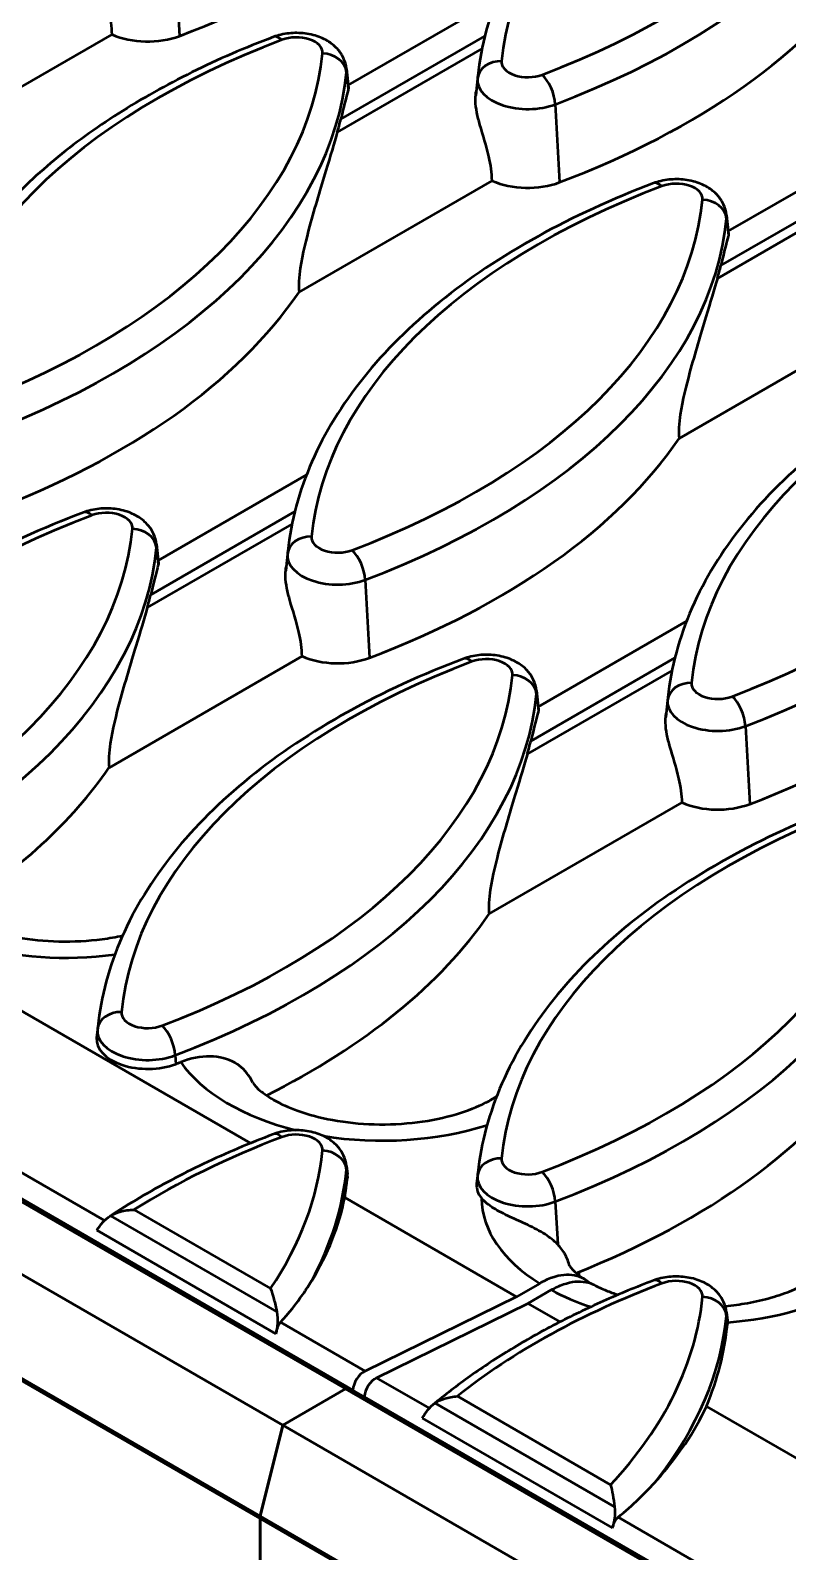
# Model space of a CAD drawing. Header units: millimetres. Extents: x 0 to 2774, y -40 to 1485.
# Drawn here: x 266.26 to 289.74, y 308.2 to 355.37 of the extents above; entities that cross this region are included whole.
import ezdxf

# ---------------------------------------------------------------- set-up
doc = ezdxf.new("R2010")
doc.units = ezdxf.units.MM
doc.header["$LTSCALE"] = 2.5
doc.layers.add('Sichtbar (ISO)', color=7, linetype='Continuous', lineweight=50)
doc.layers.add('Sichtbar schmal (ISO)', color=7, linetype='Continuous', lineweight=50)

msp = doc.modelspace()

# ---------------------------------------------------------------- linework, layer by layer
at = {"layer": 'Sichtbar (ISO)'}
for p, q in [((276.157, 313.26), (99.38, 415.322)), ((97.31, 414.187), (274.087, 312.124)), ((276.116, 353.677), (280.715, 356.332)), ((262.805, 351.788), (268.791, 355.244)), ((276.062, 354.181), (276.125, 353.594)), ((280.134, 353.965), (280.082, 353.478)), ((287.901, 349.141), (292.5, 351.796)), ((274.59, 347.252), (280.576, 350.708)), ((287.847, 349.644), (287.91, 349.058)), ((286.375, 342.716), (292.361, 346.172)), ((270.224, 338.934), (274.822, 341.59)), ((270.169, 339.438), (270.232, 338.852)), ((274.241, 339.222), (274.189, 338.736)), ((282.009, 334.398), (286.608, 337.053)), ((268.698, 332.51), (274.684, 335.966)), ((281.955, 334.902), (282.017, 334.316)), ((286.026, 334.686), (285.974, 334.2)), ((280.483, 327.974), (286.469, 331.43)), ((260.158, 328.331), (273.087, 320.867)), ((268.349, 324.48), (268.321, 324.223)), ((280.561, 322.222), (280.715, 322.311)), ((276.062, 320.16), (276.09, 319.903)), ((280.134, 319.944), (280.106, 319.687)), ((276.007, 319.181), (281.335, 316.105)), ((282.053, 316.52), (281.335, 316.105)), ((281.335, 316.105), (276.638, 313.8)), ((281.688, 315.901), (282.407, 316.316)), ((276.992, 313.596), (281.688, 315.901)), ((281.688, 315.901), (282.681, 315.327)), ((287.847, 315.624), (287.875, 315.366)), ((274.087, 312.124), (276.032, 313.247)), ((276.032, 313.247), (274.087, 312.124)), ((452.933, 211.197), (276.157, 313.26)), ((276.26, 313.21), (276.259, 313.2)), ((276.612, 312.996), (276.613, 313.006)), ((287.224, 312.705), (292.498, 309.66)), ((273.389, 309.303), (274.087, 312.124)), ((274.087, 312.124), (273.389, 309.303)), ((274.087, 312.124), (450.864, 210.062)), ((273.38, 302.327), (273.38, 309.234)), ((273.38, 309.234), (273.38, 302.327))]:
    msp.add_line(p, q, dxfattribs=at)
for centre, major_axis, ratio, start_param, end_param in [((257.134, 367.323), (25.106, 0), 0.57735, 5.2921, 5.906759), ((268.919, 362.787), (25.106, 0), 0.57735, 5.2921, 5.906759), ((269.898, 356.068), (-1.806, 0), 0.57735, 0.911322, 2.150508), ((251.242, 354.622), (24.887, 0), 0.57735, 6.114898, 6.142932), ((281.683, 351.532), (-1.806, 0), 0.57735, 0.911322, 2.150508), ((263.027, 350.086), (24.887, 0), 0.57735, 6.114898, 6.142932), ((251.242, 352.581), (25.106, 0), 0.57735, 5.2921, 5.906759), ((263.027, 348.044), (25.106, 0), 0.57735, 5.2921, 5.906759), ((274.812, 343.508), (25.106, 0), 0.57735, 5.2921, 5.906759), ((245.349, 339.879), (24.887, 0), 0.57735, 6.114898, 6.142932), ((275.79, 336.79), (-1.806, 0), 0.57735, 0.911322, 2.150508), ((257.134, 335.343), (24.887, 0), 0.57735, 6.114898, 6.142932), ((245.349, 337.838), (25.106, 0), 0.57735, 5.537113, 5.906759), ((287.575, 332.254), (-1.806, 0), 0.57735, 0.911322, 2.150508), ((257.134, 333.302), (25.106, 0), 0.57735, 5.426536, 5.906759), ((269.898, 324.089), (-1.587, 0), 0.57735, 6.227073, 8.433693), ((293.161, 323.334), (-24.887, 0), 0.57735, 6.221282, 6.227073), ((257.134, 335.343), (-24.887, 0), 0.57735, 2.150508, 2.157945), ((268.919, 328.766), (25.106, 0), 0.57735, 5.316867, 5.906759), ((251.242, 320.601), (24.887, 0), 0.57735, 6.184172, 6.227073), ((274.505, 319.847), (1.587, 0), 0.57735, 6.227073, 6.345089), ((281.683, 319.553), (-1.587, 0), 0.57735, 6.227073, 6.73289), ((304.946, 318.798), (-24.887, 0), 0.57735, 6.221282, 6.227073), ((251.357, 321.624), (-24.772, 1.5), 0.532612, 2.866753, 3.069717), ((263.027, 316.065), (24.887, 0), 0.57735, 6.047136, 6.227073), ((286.29, 315.311), (1.587, 0), 0.57735, 6.227073, 6.282575), ((276.612, 313.378), (-0.25, -0.433), 0.57735, 3.852063, 5.410521), ((276.032, 313.043), (0.125, 0.217), 0.57735, 0, 0.785398), ((276.032, 313.043), (0.125, 0.217), 0.57735, 0, 0.785398), ((276.965, 313.174), (0.25, 0.433), 0.57735, 0.710471, 2.268928), ((263.142, 316.918), (-24.79, 1.501), 0.532612, 2.743819, 2.93216), ((273.557, 309.336), (0.125, 0.217), 0.57735, 2.034444, 2.356194), ((273.557, 309.336), (-0.125, -0.217), 0.57735, 5.176037, 5.497787)]:
    msp.add_ellipse(centre, major_axis=major_axis, ratio=ratio, start_param=start_param, end_param=end_param, dxfattribs=at)
for points, knots in [([(291.472, 365.372), (290.191, 364.888), (288.985, 364.333), (286.762, 363.1), (285.746, 362.421), (283.937, 360.956), (283.144, 360.17), (281.815, 358.512), (281.278, 357.64), (280.487, 355.836), (280.235, 354.905), (280.134, 353.965)], [2.9359057, 2.9359057, 2.9359057, 2.9359057, 3.121742, 3.121742, 3.3075784, 3.3075784, 3.4934147, 3.4934147, 3.6792511, 3.6792511, 3.8650875, 3.8650875, 3.8650875, 3.8650875]), ([(268.791, 355.244), (268.788, 355.479), (268.752, 355.735), (268.617, 356.324), (268.503, 356.663), (268.38, 357.1), (268.346, 357.23), (268.296, 357.484), (268.281, 357.607), (268.276, 357.775), (268.278, 357.834), (268.284, 357.892)], [0.0433649, 0.0433649, 0.0433649, 0.0433649, 0.199966, 0.199966, 0.399932, 0.399932, 0.4756007, 0.4756007, 0.5512693, 0.5512693, 0.5929939, 0.5929939, 0.5929939, 0.5929939]), ([(273.795, 355.166), (272.915, 354.833), (272.071, 354.468), (270.466, 353.675), (269.705, 353.249), (268.279, 352.34), (267.614, 351.857), (266.39, 350.843), (265.832, 350.311), (264.832, 349.203), (264.39, 348.628), (264.011, 348.035)], [2.9359057, 2.9359057, 2.9359057, 2.9359057, 3.0635036, 3.0635036, 3.1911015, 3.1911015, 3.3186993, 3.3186993, 3.4462972, 3.4462972, 3.5738951, 3.5738951, 3.5738951, 3.5738951]), ([(276.062, 354.181), (276.05, 354.297), (276.017, 354.408), (275.919, 354.619), (275.852, 354.715), (275.684, 354.899), (275.579, 354.979), (275.331, 355.127), (275.183, 355.184), (274.866, 355.268), (274.696, 355.289), (274.357, 355.292), (274.187, 355.274), (273.945, 355.217), (273.869, 355.194), (273.795, 355.166)], [0.847302, 0.847302, 0.847302, 0.847302, 1.046181, 1.046181, 1.270532, 1.270532, 1.556044, 1.556044, 1.929065, 1.929065, 2.339587, 2.339587, 2.746954, 2.746954, 2.935906, 2.935906, 2.935906, 2.935906]), ([(276.119, 353.545), (276.116, 353.535), (276.113, 353.525), (276.061, 353.343), (275.998, 353.078), (275.914, 352.732), (275.9, 352.674), (275.885, 352.613)], [0.7095826, 0.7095826, 0.7095826, 0.7095826, 0.7301099, 0.7301099, 1.0546565, 1.0546565, 1.1167, 1.1167, 1.1167, 1.1167]), ([(280.576, 350.708), (280.573, 350.943), (280.537, 351.199), (280.402, 351.788), (280.288, 352.127), (280.165, 352.564), (280.131, 352.694), (280.081, 352.948), (280.066, 353.071), (280.061, 353.239), (280.063, 353.298), (280.069, 353.356)], [0.0433649, 0.0433649, 0.0433649, 0.0433649, 0.199966, 0.199966, 0.399932, 0.399932, 0.4756007, 0.4756007, 0.5512693, 0.5512693, 0.5929939, 0.5929939, 0.5929939, 0.5929939]), ([(280.069, 353.356), (280.072, 353.386), (280.075, 353.415), (280.079, 353.456), (280.08, 353.467), (280.082, 353.478)], [0.70958265, 0.70958265, 0.70958265, 0.70958265, 0.73010989, 0.73010989, 0.73801389, 0.73801389, 0.73801389, 0.73801389]), ([(275.778, 352.215), (275.679, 351.879), (275.558, 351.472), (275.262, 350.489), (275.081, 349.899), (274.814, 348.914), (274.692, 348.432), (274.61, 347.873), (274.594, 347.733), (274.58, 347.474), (274.582, 347.354), (274.59, 347.252)], [3.485316, 3.485316, 3.485316, 3.485316, 3.831228, 3.831228, 4.242869, 4.242869, 4.503948, 4.503948, 4.581698, 4.581698, 4.653464, 4.653464, 4.653464, 4.653464]), ([(285.58, 350.629), (284.299, 350.145), (283.093, 349.591), (280.87, 348.357), (279.853, 347.678), (278.044, 346.214), (277.252, 345.428), (275.922, 343.77), (275.385, 342.897), (274.595, 341.094), (274.342, 340.162), (274.241, 339.222)], [2.9359057, 2.9359057, 2.9359057, 2.9359057, 3.121742, 3.121742, 3.3075784, 3.3075784, 3.4934147, 3.4934147, 3.6792511, 3.6792511, 3.8650875, 3.8650875, 3.8650875, 3.8650875]), ([(287.847, 349.644), (287.835, 349.76), (287.802, 349.872), (287.705, 350.083), (287.637, 350.179), (287.469, 350.363), (287.364, 350.443), (287.116, 350.591), (286.968, 350.648), (286.652, 350.731), (286.481, 350.753), (286.142, 350.756), (285.972, 350.738), (285.73, 350.681), (285.654, 350.658), (285.58, 350.629)], [0.847302, 0.847302, 0.847302, 0.847302, 1.046181, 1.046181, 1.270532, 1.270532, 1.556044, 1.556044, 1.929065, 1.929065, 2.339587, 2.339587, 2.746954, 2.746954, 2.935906, 2.935906, 2.935906, 2.935906]), ([(287.904, 349.009), (287.901, 348.999), (287.898, 348.989), (287.846, 348.807), (287.783, 348.542), (287.699, 348.196), (287.685, 348.138), (287.67, 348.077)], [0.7095826, 0.7095826, 0.7095826, 0.7095826, 0.7301099, 0.7301099, 1.0546565, 1.0546565, 1.1167, 1.1167, 1.1167, 1.1167]), ([(287.563, 347.679), (287.464, 347.343), (287.343, 346.936), (287.048, 345.953), (286.866, 345.363), (286.599, 344.378), (286.477, 343.896), (286.395, 343.337), (286.379, 343.197), (286.366, 342.938), (286.367, 342.818), (286.375, 342.716)], [3.485316, 3.485316, 3.485316, 3.485316, 3.831228, 3.831228, 4.242869, 4.242869, 4.503948, 4.503948, 4.581698, 4.581698, 4.653464, 4.653464, 4.653464, 4.653464]), ([(297.365, 346.093), (296.084, 345.609), (294.878, 345.055), (292.655, 343.821), (291.638, 343.142), (289.829, 341.678), (289.037, 340.892), (287.707, 339.234), (287.17, 338.361), (286.38, 336.558), (286.127, 335.626), (286.026, 334.686)], [2.9359057, 2.9359057, 2.9359057, 2.9359057, 3.121742, 3.121742, 3.3075784, 3.3075784, 3.4934147, 3.4934147, 3.6792511, 3.6792511, 3.8650875, 3.8650875, 3.8650875, 3.8650875]), ([(270.169, 339.438), (270.157, 339.554), (270.124, 339.666), (270.027, 339.877), (269.959, 339.973), (269.791, 340.157), (269.687, 340.237), (269.438, 340.384), (269.291, 340.442), (268.974, 340.525), (268.804, 340.547), (268.464, 340.55), (268.295, 340.532), (268.053, 340.474), (267.977, 340.452), (267.902, 340.423)], [0.847302, 0.847302, 0.847302, 0.847302, 1.046181, 1.046181, 1.270532, 1.270532, 1.556044, 1.556044, 1.929065, 1.929065, 2.339587, 2.339587, 2.746954, 2.746954, 2.935906, 2.935906, 2.935906, 2.935906]), ([(267.902, 340.423), (266.621, 339.939), (265.415, 339.385), (263.192, 338.151), (262.175, 337.472), (260.366, 336.007), (259.574, 335.222), (258.244, 333.564), (257.707, 332.691), (256.917, 330.888), (256.664, 329.956), (256.564, 329.016)], [2.9359057, 2.9359057, 2.9359057, 2.9359057, 3.121742, 3.121742, 3.3075784, 3.3075784, 3.4934147, 3.4934147, 3.6792511, 3.6792511, 3.8650875, 3.8650875, 3.8650875, 3.8650875]), ([(270.226, 338.803), (270.223, 338.793), (270.22, 338.783), (270.169, 338.601), (270.106, 338.336), (270.021, 337.989), (270.007, 337.931), (269.992, 337.871)], [0.7095826, 0.7095826, 0.7095826, 0.7095826, 0.7301099, 0.7301099, 1.0546565, 1.0546565, 1.1167, 1.1167, 1.1167, 1.1167]), ([(274.176, 338.614), (274.179, 338.644), (274.182, 338.673), (274.187, 338.714), (274.188, 338.725), (274.189, 338.736)], [0.70958265, 0.70958265, 0.70958265, 0.70958265, 0.73010989, 0.73010989, 0.73801389, 0.73801389, 0.73801389, 0.73801389]), ([(274.684, 335.966), (274.681, 336.201), (274.645, 336.456), (274.509, 337.046), (274.396, 337.384), (274.272, 337.822), (274.239, 337.952), (274.189, 338.205), (274.173, 338.328), (274.169, 338.497), (274.171, 338.556), (274.176, 338.614)], [0.0433649, 0.0433649, 0.0433649, 0.0433649, 0.199966, 0.199966, 0.399932, 0.399932, 0.4756007, 0.4756007, 0.5512693, 0.5512693, 0.5929939, 0.5929939, 0.5929939, 0.5929939]), ([(269.885, 337.473), (269.786, 337.137), (269.665, 336.73), (269.37, 335.747), (269.189, 335.157), (268.921, 334.172), (268.8, 333.69), (268.718, 333.131), (268.702, 332.99), (268.688, 332.731), (268.689, 332.612), (268.698, 332.51)], [3.485316, 3.485316, 3.485316, 3.485316, 3.831228, 3.831228, 4.242869, 4.242869, 4.503948, 4.503948, 4.581698, 4.581698, 4.653464, 4.653464, 4.653464, 4.653464]), ([(279.687, 335.887), (278.406, 335.403), (277.2, 334.849), (274.977, 333.615), (273.96, 332.936), (272.151, 331.471), (271.359, 330.685), (270.03, 329.028), (269.493, 328.155), (268.702, 326.351), (268.45, 325.42), (268.349, 324.48)], [2.9359057, 2.9359057, 2.9359057, 2.9359057, 3.121742, 3.121742, 3.3075784, 3.3075784, 3.4934147, 3.4934147, 3.6792511, 3.6792511, 3.8650875, 3.8650875, 3.8650875, 3.8650875]), ([(281.955, 334.902), (281.942, 335.018), (281.909, 335.13), (281.812, 335.34), (281.744, 335.437), (281.576, 335.621), (281.472, 335.7), (281.223, 335.848), (281.076, 335.906), (280.759, 335.989), (280.589, 336.011), (280.249, 336.014), (280.08, 335.996), (279.838, 335.938), (279.762, 335.915), (279.687, 335.887)], [0.847302, 0.847302, 0.847302, 0.847302, 1.046181, 1.046181, 1.270532, 1.270532, 1.556044, 1.556044, 1.929065, 1.929065, 2.339587, 2.339587, 2.746954, 2.746954, 2.935906, 2.935906, 2.935906, 2.935906]), ([(282.011, 334.267), (282.008, 334.257), (282.005, 334.246), (281.954, 334.065), (281.891, 333.8), (281.806, 333.453), (281.792, 333.395), (281.777, 333.335)], [0.7095826, 0.7095826, 0.7095826, 0.7095826, 0.7301099, 0.7301099, 1.0546565, 1.0546565, 1.1167, 1.1167, 1.1167, 1.1167]), ([(286.469, 331.43), (286.466, 331.665), (286.43, 331.92), (286.295, 332.51), (286.181, 332.848), (286.057, 333.286), (286.024, 333.416), (285.974, 333.669), (285.959, 333.792), (285.954, 333.961), (285.956, 334.02), (285.961, 334.078)], [0.0433649, 0.0433649, 0.0433649, 0.0433649, 0.199966, 0.199966, 0.399932, 0.399932, 0.4756007, 0.4756007, 0.5512693, 0.5512693, 0.5929939, 0.5929939, 0.5929939, 0.5929939]), ([(285.961, 334.078), (285.964, 334.108), (285.967, 334.137), (285.972, 334.178), (285.973, 334.189), (285.974, 334.2)], [0.70958265, 0.70958265, 0.70958265, 0.70958265, 0.73010989, 0.73010989, 0.73801389, 0.73801389, 0.73801389, 0.73801389]), ([(281.67, 332.937), (281.571, 332.6), (281.45, 332.193), (281.155, 331.211), (280.974, 330.621), (280.706, 329.636), (280.585, 329.154), (280.503, 328.595), (280.487, 328.454), (280.473, 328.195), (280.474, 328.076), (280.483, 327.974)], [3.485316, 3.485316, 3.485316, 3.485316, 3.831228, 3.831228, 4.242869, 4.242869, 4.503948, 4.503948, 4.581698, 4.581698, 4.653464, 4.653464, 4.653464, 4.653464]), ([(291.472, 331.351), (290.191, 330.867), (288.985, 330.312), (286.762, 329.079), (285.746, 328.4), (283.937, 326.935), (283.144, 326.149), (281.815, 324.491), (281.278, 323.619), (280.487, 321.815), (280.235, 320.884), (280.134, 319.944)], [2.9359057, 2.9359057, 2.9359057, 2.9359057, 3.121742, 3.121742, 3.3075784, 3.3075784, 3.4934147, 3.4934147, 3.6792511, 3.6792511, 3.8650875, 3.8650875, 3.8650875, 3.8650875]), ([(263.335, 328.412), (263.339, 328.405), (263.388, 328.32), (263.633, 328.103), (263.79, 327.988), (264.207, 327.753), (264.47, 327.633), (265.094, 327.416), (265.46, 327.32), (266.262, 327.177), (266.701, 327.134), (267.595, 327.113), (268.05, 327.137), (268.702, 327.223), (268.915, 327.26), (269.12, 327.303)], [4.214153, 4.214153, 4.214153, 4.214153, 4.503754, 4.503754, 4.725134, 4.725134, 4.954532, 4.954532, 5.199681, 5.199681, 5.457578, 5.457578, 5.721019, 5.721019, 5.853429, 5.853429, 5.853429, 5.853429]), ([(273.156, 322.742), (273.131, 322.797), (273.103, 322.85), (272.954, 323.094), (272.797, 323.247), (272.384, 323.488), (272.118, 323.555), (271.54, 323.561), (271.233, 323.501), (270.922, 323.381)], [-0.6901505, -0.6901505, -0.6901505, -0.6901505, -0.6414349, -0.6414349, -0.4519186, -0.4519186, -0.2242525, -0.2242525, 0, 0, 0, 0]), ([(273.156, 322.742), (273.156, 322.742), (273.199, 322.661), (273.44, 322.443), (273.594, 322.329), (274.004, 322.094), (274.264, 321.974), (274.881, 321.755), (275.244, 321.658), (276.041, 321.513), (276.478, 321.467), (277.371, 321.442), (277.827, 321.464), (278.693, 321.573), (279.104, 321.659), (279.822, 321.872), (280.132, 321.998), (280.447, 322.159), (280.506, 322.19), (280.561, 322.222)], [4.199063, 4.199063, 4.199063, 4.199063, 4.496327, 4.496327, 4.717841, 4.717841, 4.946765, 4.946765, 5.19141, 5.19141, 5.44899, 5.44899, 5.712383, 5.712383, 5.972998, 5.972998, 6.222333, 6.222333, 6.283185, 6.283185, 6.283185, 6.283185]), ([(276.062, 320.16), (276.05, 320.276), (276.017, 320.387), (275.919, 320.598), (275.852, 320.694), (275.684, 320.878), (275.579, 320.958), (275.331, 321.106), (275.183, 321.164), (274.866, 321.247), (274.696, 321.268), (274.357, 321.272), (274.187, 321.254), (273.945, 321.196), (273.869, 321.173), (273.795, 321.145)], [0.847302, 0.847302, 0.847302, 0.847302, 1.046181, 1.046181, 1.270532, 1.270532, 1.556044, 1.556044, 1.929065, 1.929065, 2.339587, 2.339587, 2.746954, 2.746954, 2.935906, 2.935906, 2.935906, 2.935906]), ([(273.795, 321.145), (273.42, 321.003), (273.053, 320.856), (272.331, 320.55), (271.977, 320.391), (271.283, 320.061), (270.944, 319.891), (270.281, 319.54), (269.958, 319.359), (269.328, 318.987), (269.021, 318.795), (268.723, 318.599)], [2.9359057, 2.9359057, 2.9359057, 2.9359057, 2.9901875, 2.9901875, 3.0444692, 3.0444692, 3.098751, 3.098751, 3.1530328, 3.1530328, 3.2073146, 3.2073146, 3.2073146, 3.2073146]), ([(282.612, 317.726), (282.502, 317.84), (282.371, 317.944), (282.058, 318.145), (281.878, 318.239), (281.5, 318.418), (281.314, 318.499), (280.946, 318.671), (280.773, 318.758), (280.469, 318.947), (280.343, 319.047), (280.253, 319.154)], [-0.6332919, -0.6332919, -0.6332919, -0.6332919, -0.5050891, -0.5050891, -0.3704754, -0.3704754, -0.2477126, -0.2477126, -0.1244713, -0.1244713, 0, 0, 0, 0]), ([(268.318, 318.167), (268.374, 318.256), (268.441, 318.344), (268.575, 318.487), (268.663, 318.563), (268.748, 318.615)], [0.0279766, 0.0279766, 0.0279766, 0.0279766, 0.0866607, 0.0866607, 0.1473971, 0.1473971, 0.1473971, 0.1473971]), ([(268.748, 318.615), (268.836, 318.669), (268.935, 318.711), (269.177, 318.783), (269.327, 318.804), (269.476, 318.806), (269.477, 318.806), (269.478, 318.806)], [-0.1542467, -0.1542467, -0.1542467, -0.1542467, -0.088746, -0.088746, 0, 0, 0.0007008, 0.0007008, 0.0007008, 0.0007008]), ([(282.982, 317.064), (282.949, 317.183), (282.905, 317.294), (282.784, 317.52), (282.704, 317.63), (282.612, 317.726)], [-0.4833073, -0.4833073, -0.4833073, -0.4833073, -0.3904475, -0.3904475, -0.2810447, -0.2810447, -0.2810447, -0.2810447]), ([(282.977, 317.072), (282.977, 317.072), (282.982, 317.062), (283.011, 317.02), (283.036, 316.988), (283.113, 316.907), (283.164, 316.858), (283.295, 316.752), (283.374, 316.693), (283.467, 316.634)], [4.1990628, 4.1990628, 4.1990628, 4.1990628, 4.3090665, 4.3090665, 4.4259211, 4.4259211, 4.5427757, 4.5427757, 4.6596303, 4.6596303, 4.6596303, 4.6596303]), ([(274.018, 315.313), (274.274, 315.597), (274.505, 315.889), (274.806, 316.32), (274.897, 316.46), (274.982, 316.6)], [9.3362486, 9.3362486, 9.3362486, 9.3362486, 9.672041, 9.672041, 9.8340387, 9.8340387, 9.8340387, 9.8340387]), ([(285.58, 316.609), (285.047, 316.407), (284.527, 316.194), (283.516, 315.744), (283.025, 315.507), (282.075, 315.012), (281.616, 314.753), (280.731, 314.215), (280.306, 313.936), (279.493, 313.357), (279.104, 313.058), (278.736, 312.75)], [2.9359057, 2.9359057, 2.9359057, 2.9359057, 3.0131856, 3.0131856, 3.0904656, 3.0904656, 3.1677456, 3.1677456, 3.2450255, 3.2450255, 3.3223055, 3.3223055, 3.3223055, 3.3223055]), ([(283.596, 316.534), (283.543, 316.583), (283.487, 316.624), (283.345, 316.705), (283.244, 316.744), (283.026, 316.787), (282.909, 316.79), (282.687, 316.768), (282.561, 316.74), (282.305, 316.651), (282.173, 316.589), (282.053, 316.52)], [1.9690369, 1.9690369, 1.9690369, 1.9690369, 2.0369675, 2.0369675, 2.1388922, 2.1388922, 2.2408168, 2.2408168, 2.3427411, 2.3427411, 2.4446653, 2.4446653, 2.4446653, 2.4446653]), ([(282.407, 316.316), (282.527, 316.385), (282.658, 316.447), (282.915, 316.536), (283.041, 316.564), (283.263, 316.586), (283.379, 316.582), (283.583, 316.543), (283.672, 316.511), (283.749, 316.471)], [0.8147384, 0.8147384, 0.8147384, 0.8147384, 0.9166626, 0.9166626, 1.0185868, 1.0185868, 1.1205115, 1.1205115, 1.2089686, 1.2089686, 1.2089686, 1.2089686]), ([(287.847, 315.624), (287.835, 315.74), (287.802, 315.851), (287.705, 316.062), (287.637, 316.158), (287.469, 316.342), (287.364, 316.422), (287.116, 316.57), (286.968, 316.628), (286.652, 316.711), (286.481, 316.732), (286.142, 316.735), (285.972, 316.718), (285.73, 316.66), (285.654, 316.637), (285.58, 316.609)], [0.847302, 0.847302, 0.847302, 0.847302, 1.046181, 1.046181, 1.270532, 1.270532, 1.556044, 1.556044, 1.929065, 1.929065, 2.339587, 2.339587, 2.746954, 2.746954, 2.935906, 2.935906, 2.935906, 2.935906]), ([(287.807, 315.818), (288.041, 315.84), (288.27, 315.871), (288.751, 315.956), (288.998, 316.014), (289.461, 316.146), (289.677, 316.222), (290.063, 316.382), (290.235, 316.467), (290.382, 316.552)], [5.657149, 5.657149, 5.657149, 5.657149, 5.7961465, 5.7961465, 5.9584928, 5.9584928, 6.120839, 6.120839, 6.2831853, 6.2831853, 6.2831853, 6.2831853]), ([(273.709, 316.363), (273.709, 316.362), (273.71, 316.362), (273.745, 316.264), (273.78, 316.152), (273.845, 315.903), (273.874, 315.771), (273.898, 315.642)], [-0.1736043, -0.1736043, -0.1736043, -0.1736043, -0.1728789, -0.1728789, -0.0870063, -0.0870063, 0, 0, 0, 0]), ([(283.749, 316.471), (283.861, 316.413), (283.984, 316.355), (284.23, 316.254), (284.35, 316.209), (284.476, 316.166)], [4.7640399, 4.7640399, 4.7640399, 4.7640399, 4.875994, 4.875994, 4.9701983, 4.9701983, 4.9701983, 4.9701983]), ([(273.898, 315.642), (273.92, 315.524), (273.927, 315.386), (273.914, 315.17), (273.899, 315.062), (273.875, 314.958)], [0.9631605, 0.9631605, 0.9631605, 0.9631605, 1.0388963, 1.0388963, 1.0989826, 1.0989826, 1.0989826, 1.0989826]), ([(273.875, 314.958), (273.883, 314.995), (273.892, 315.031), (273.919, 315.125), (273.938, 315.181), (273.978, 315.261), (273.997, 315.29), (274.018, 315.313)], [-0.09884057, -0.09884057, -0.09884057, -0.09884057, -0.07544926, -0.07544926, -0.03458802, -0.03458802, -0.00465082, -0.00465082, -0.00465082, -0.00465082]), ([(278.412, 312.339), (278.462, 312.432), (278.524, 312.524), (278.648, 312.674), (278.729, 312.751), (278.809, 312.806)], [0.0280922, 0.0280922, 0.0280922, 0.0280922, 0.0869407, 0.0869407, 0.1455145, 0.1455145, 0.1455145, 0.1455145]), ([(278.809, 312.806), (278.898, 312.867), (279, 312.914), (279.232, 312.989), (279.365, 313.013), (279.498, 313.019), (279.5, 313.019), (279.501, 313.019)], [-0.147471, -0.147471, -0.147471, -0.147471, -0.0797001, -0.0797001, 0, 0, 0.000689, 0.000689, 0.000689, 0.000689]), ([(284.252, 310.276), (284.253, 310.275), (284.253, 310.274), (284.276, 310.184), (284.298, 310.079), (284.34, 309.842), (284.359, 309.718), (284.374, 309.594)], [-0.1621279, -0.1621279, -0.1621279, -0.1621279, -0.1614538, -0.1614538, -0.0815063, -0.0815063, 0, 0, 0, 0]), ([(284.374, 309.594), (284.387, 309.482), (284.385, 309.352), (284.359, 309.145), (284.336, 309.037), (284.305, 308.936)], [0.9431104, 0.9431104, 0.9431104, 0.9431104, 1.0135034, 1.0135034, 1.0728669, 1.0728669, 1.0728669, 1.0728669]), ([(284.305, 308.936), (284.316, 308.972), (284.327, 309.006), (284.36, 309.091), (284.383, 309.14), (284.432, 309.217), (284.457, 309.247), (284.485, 309.27)], [-0.09506928, -0.09506928, -0.09506928, -0.09506928, -0.07259207, -0.07259207, -0.03621143, -0.03621143, -0.0044931, -0.0044931, -0.0044931, -0.0044931])]:
    msp.add_open_spline(points, degree=3, knots=knots, dxfattribs=at)
for points in [[(276.125, 353.594), (276.126, 353.581), (276.125, 353.565), (276.119, 353.545)], [(287.91, 349.058), (287.911, 349.045), (287.91, 349.028), (287.904, 349.009)], [(270.232, 338.852), (270.234, 338.839), (270.232, 338.822), (270.226, 338.803)], [(282.017, 334.316), (282.019, 334.303), (282.017, 334.286), (282.011, 334.267)], [(287.875, 315.366), (287.877, 315.348), (287.878, 315.329), (287.878, 315.31)], [(284.485, 309.27), (284.938, 309.643), (285.343, 310.034), (285.687, 310.42)]]:
    msp.add_open_spline(points, degree=3, dxfattribs=at)
at = {"layer": 'Sichtbar schmal (ISO)'}
for p, q in [((99.255, 415.309), (276.032, 313.247)), ((96.603, 411.296), (273.38, 309.234)), ((273.389, 309.303), (96.612, 411.365)), ((270.752, 357.614), (270.887, 355.196)), ((275.885, 352.613), (280.353, 355.193)), ((280.265, 354.806), (275.778, 352.215)), ((276.063, 354.074), (276.119, 353.545)), ((280.125, 353.882), (280.069, 353.356)), ((282.537, 353.078), (282.672, 350.66)), ((287.67, 348.077), (292.138, 350.657)), ((292.05, 350.27), (287.563, 347.679)), ((287.848, 349.538), (287.904, 349.009)), ((274.372, 340.063), (269.885, 337.473)), ((269.992, 337.871), (274.46, 340.45)), ((270.17, 339.332), (270.226, 338.803)), ((274.233, 339.139), (274.176, 338.614)), ((276.645, 338.335), (276.78, 335.918)), ((281.777, 333.335), (286.245, 335.914)), ((286.157, 335.527), (281.67, 332.937)), ((281.955, 334.796), (282.011, 334.267)), ((286.018, 334.603), (285.961, 334.078)), ((288.43, 333.799), (288.565, 331.381)), ((268.34, 324.397), (268.313, 324.14)), ((270.752, 323.593), (270.767, 323.322)), ((268.558, 318.466), (264.16, 321.005)), ((263.781, 320.415), (276.26, 313.21)), ((276.063, 320.054), (276.09, 319.795)), ((280.125, 319.861), (280.098, 319.604)), ((282.537, 319.057), (282.612, 317.726)), ((268.748, 318.615), (273.898, 315.642)), ((269.478, 318.806), (273.709, 316.363)), ((268.318, 318.167), (273.875, 314.958)), ((283.272, 316.771), (283.28, 316.876)), ((276.638, 313.8), (274.018, 315.313)), ((287.848, 315.518), (287.875, 315.259)), ((276.032, 313.247), (452.808, 211.185)), ((278.631, 312.65), (276.992, 313.596)), ((276.613, 313.006), (289.091, 305.802)), ((278.809, 312.806), (284.374, 309.594)), ((279.501, 313.019), (284.252, 310.276)), ((278.412, 312.339), (284.305, 308.936)), ((273.38, 309.234), (450.157, 207.172)), ((450.166, 207.241), (273.389, 309.303)), ((289.47, 306.392), (284.485, 309.27))]:
    msp.add_line(p, q, dxfattribs=at)
for centre, major_axis, ratio, start_param, end_param in [((304.946, 353.636), (-24.113, 0), 0.57735, 5.2921, 6.227073), ((268.919, 365.644), (24.113, 0), 0.57735, 5.2921, 6.227073), ((268.919, 365.085), (24.86, 0), 0.57735, 5.2921, 6.227073), ((274.06, 354.464), (-0.265, 0.702), 0.447262, 5.581488, 6.283185), ((274.505, 354.684), (0.813, 0), 0.57735, 6.227073, 8.433693), ((287.268, 343.429), (-24.113, 0), 0.57735, 5.2921, 6.227073), ((251.242, 355.438), (24.113, 0), 0.57735, 5.2921, 6.227073), ((275.317, 354.045), (0.746, -0.073), 0.815212, 0.166414, 1.649944), ((280.871, 353.804), (-0.746, 0.073), 0.815212, 4.791537, 6.275066), ((281.683, 354.39), (-0.813, 0), 0.57735, 6.227073, 8.433693), ((251.242, 354.879), (24.86, 0), 0.57735, 5.2921, 6.227073), ((274.505, 354.125), (1.56, 0), 0.57735, 6.227073, 6.345089), ((281.683, 353.831), (-1.56, 0), 0.57735, 6.227073, 8.433693), ((304.946, 353.077), (-24.86, 0), 0.57735, 6.221282, 6.227073), ((282.128, 353.385), (0.265, -0.702), 0.447262, 0.956366, 2.439895), ((299.054, 338.893), (-24.113, 0), 0.57735, 5.2921, 6.227073), ((285.845, 349.928), (-0.265, 0.702), 0.447262, 5.581488, 6.283185), ((286.29, 350.148), (0.813, 0), 0.57735, 6.227073, 8.433693), ((263.027, 350.902), (24.113, 0), 0.57735, 5.2921, 6.227073), ((287.102, 349.509), (0.746, -0.073), 0.815212, 0.166414, 1.649944), ((263.027, 350.343), (24.86, 0), 0.57735, 5.2921, 6.227073), ((286.29, 349.589), (1.56, 0), 0.57735, 6.227073, 6.345089), ((310.839, 334.357), (-24.113, 0), 0.57735, 5.2921, 6.227073), ((274.812, 346.366), (24.113, 0), 0.57735, 5.2921, 6.227073), ((274.812, 345.807), (24.86, 0), 0.57735, 5.2921, 6.227073), ((281.376, 328.687), (-24.113, 0), 0.57735, 5.2921, 6.227073), ((268.167, 339.722), (-0.265, 0.702), 0.447262, 5.581488, 6.283185), ((268.613, 339.942), (0.813, 0), 0.57735, 6.227073, 8.433693), ((245.349, 340.696), (24.113, 0), 0.57735, 5.2921, 6.227073), ((269.424, 339.303), (0.746, -0.073), 0.815212, 0.166414, 1.649944), ((274.979, 339.062), (-0.746, 0.073), 0.815212, 4.791537, 6.275066), ((275.79, 339.648), (-0.813, 0), 0.57735, 6.227073, 8.433693), ((245.349, 340.137), (24.86, 0), 0.57735, 5.2921, 6.227073), ((268.613, 339.383), (1.56, 0), 0.57735, 6.227073, 6.345089), ((275.79, 339.089), (-1.56, 0), 0.57735, 6.227073, 8.433693), ((299.054, 338.334), (-24.86, 0), 0.57735, 6.221282, 6.227073), ((276.235, 338.643), (-0.265, 0.702), 0.447262, 4.097958, 5.581488), ((279.952, 335.186), (-0.265, 0.702), 0.447262, 5.581488, 6.283185), ((280.398, 335.405), (0.813, 0), 0.57735, 6.227073, 8.433693), ((293.161, 324.151), (-24.113, 0), 0.57735, 5.2921, 6.227073), ((257.134, 336.16), (24.113, 0), 0.57735, 5.2921, 6.227073), ((281.209, 334.767), (0.746, -0.073), 0.815212, 0.166414, 1.649944), ((280.398, 334.846), (1.56, 0), 0.57735, 6.227073, 6.345089), ((286.764, 334.526), (-0.746, 0.073), 0.815212, 4.791537, 6.275066), ((287.575, 335.112), (-0.813, 0), 0.57735, 6.227073, 8.433693), ((257.134, 335.601), (24.86, 0), 0.57735, 5.2921, 6.227073), ((287.575, 334.553), (-1.56, 0), 0.57735, 6.227073, 8.433693), ((310.839, 333.798), (-24.86, 0), 0.57735, 6.221282, 6.227073), ((288.021, 334.107), (-0.265, 0.702), 0.447262, 4.097958, 5.581488), ((304.946, 319.615), (-24.113, 0), 0.57735, 5.2921, 6.227073), ((268.919, 331.624), (24.113, 0), 0.57735, 5.2921, 6.227073), ((268.919, 331.065), (24.86, 0), 0.57735, 5.2921, 6.227073), ((267.35, 330.507), (6.739, 0), 0.57735, 3.586203, 4.941607), ((269.086, 324.319), (-0.746, 0.073), 0.815212, 4.791537, 6.275066), ((269.898, 324.905), (-0.813, 0), 0.57735, 6.227073, 8.433693), ((270.343, 323.9), (-0.265, 0.702), 0.447262, 4.097958, 5.581488), ((269.898, 324.346), (-1.56, 0), 0.57735, 6.227073, 8.433693), ((293.161, 323.592), (-24.86, 0), 0.57735, 6.221282, 6.227073), ((277.171, 324.837), (-6.739, 0), 0.57735, 0.383537, 1.160093), ((281.936, 319.84), (-1.375, 2.382), 0.57735, 6.181797, 6.283185), ((277.171, 324.837), (6.739, 0), 0.57735, 4.436982, 5.215667), ((287.268, 309.409), (24.113, 0), 0.57735, 2.150508, 2.400599), ((274.06, 320.443), (-0.265, 0.702), 0.447262, 5.581488, 6.283185), ((274.505, 320.663), (0.813, 0), 0.57735, 6.227073, 8.433693), ((251.242, 321.418), (24.113, 0), 0.57735, 5.911631, 6.227073), ((275.317, 320.024), (0.746, -0.073), 0.815212, 0.166414, 1.649944), ((280.871, 319.783), (-0.746, 0.073), 0.815212, 4.791537, 6.275066), ((281.683, 320.369), (-0.813, 0), 0.57735, 6.227073, 8.433693), ((251.242, 320.859), (24.86, 0), 0.57735, 5.981939, 6.227073), ((274.505, 320.104), (1.56, 0), 0.57735, 6.227073, 6.345089), ((281.683, 319.81), (-1.56, 0), 0.57735, 6.227073, 8.433693), ((304.946, 319.056), (-24.86, 0), 0.57735, 6.221282, 6.227073), ((282.128, 319.364), (-0.265, 0.702), 0.447262, 4.097958, 5.581488), ((286.992, 319.167), (-6.739, 0), 0.57735, 0.003168, 0.74829), ((299.054, 304.873), (24.113, 0), 0.57735, 2.150508, 2.516469), ((285.845, 315.907), (-0.265, 0.702), 0.447262, 5.581488, 6.283185), ((286.29, 316.127), (0.813, 0), 0.57735, 6.227073, 8.433693), ((286.992, 319.167), (6.739, 0), 0.57735, 3.964099, 4.190998), ((263.027, 316.881), (24.113, 0), 0.57735, 5.78881, 6.227073), ((287.102, 315.488), (0.746, -0.073), 0.815212, 0.166414, 1.649944), ((286.992, 319.167), (6.739, 0), 0.57735, 4.844253, 5.497787), ((286.29, 315.568), (1.56, 0), 0.57735, 6.227073, 6.345089), ((263.027, 316.322), (24.86, 0), 0.57735, 5.859333, 6.227073)]:
    msp.add_ellipse(centre, major_axis=major_axis, ratio=ratio, start_param=start_param, end_param=end_param, dxfattribs=at)

doc.saveas('drawing.dxf')
